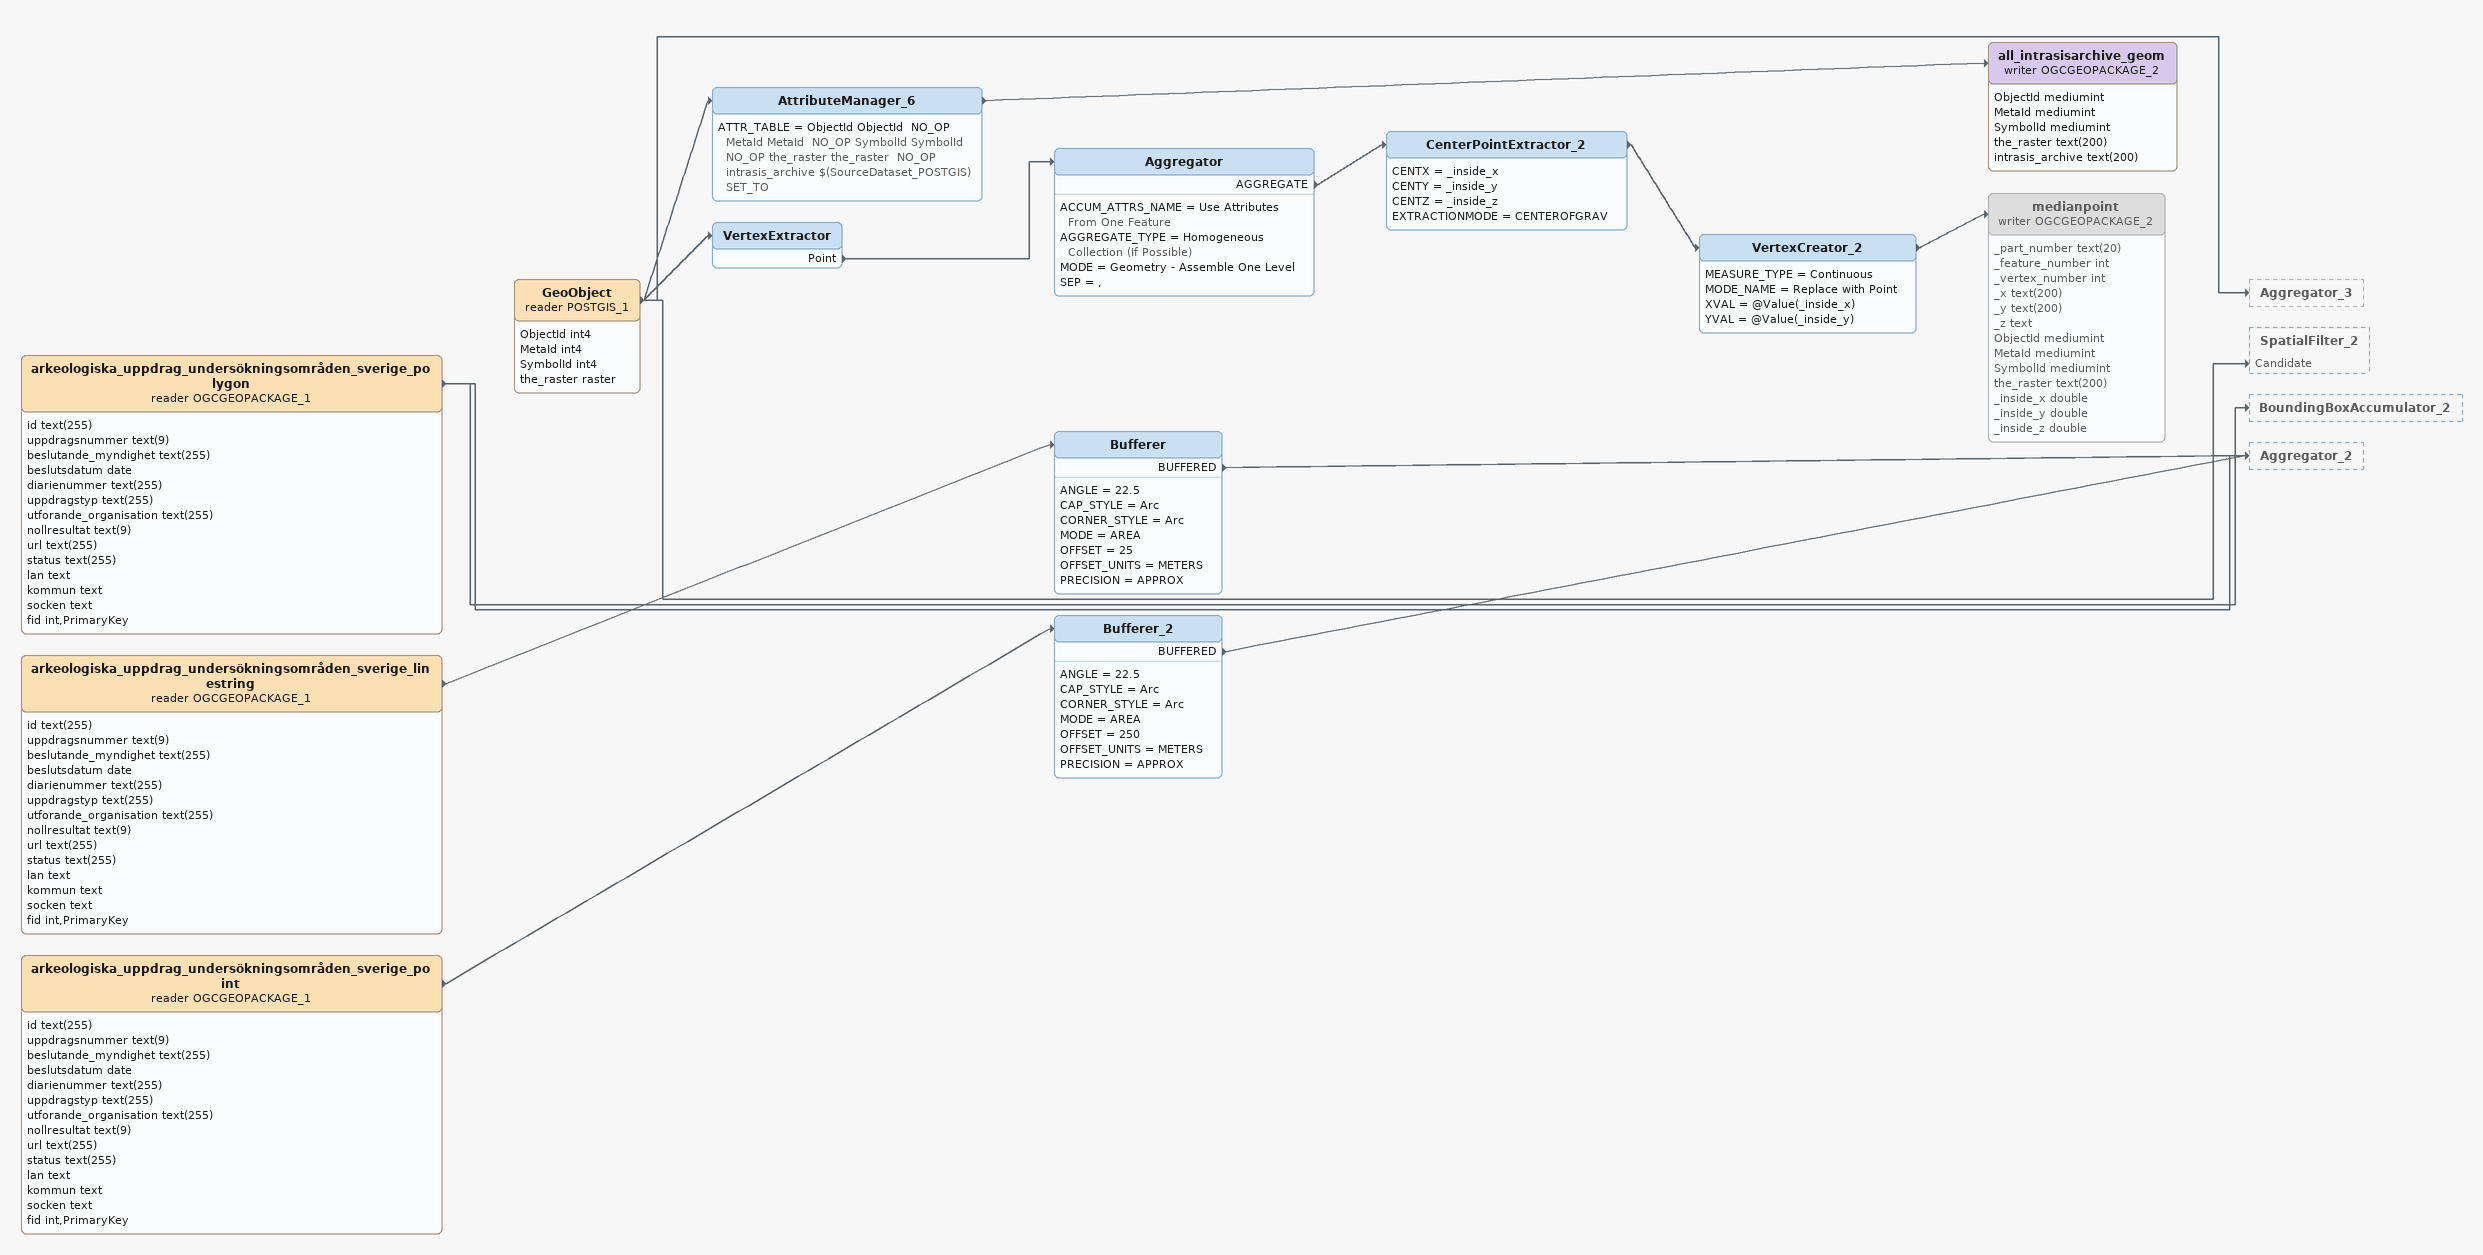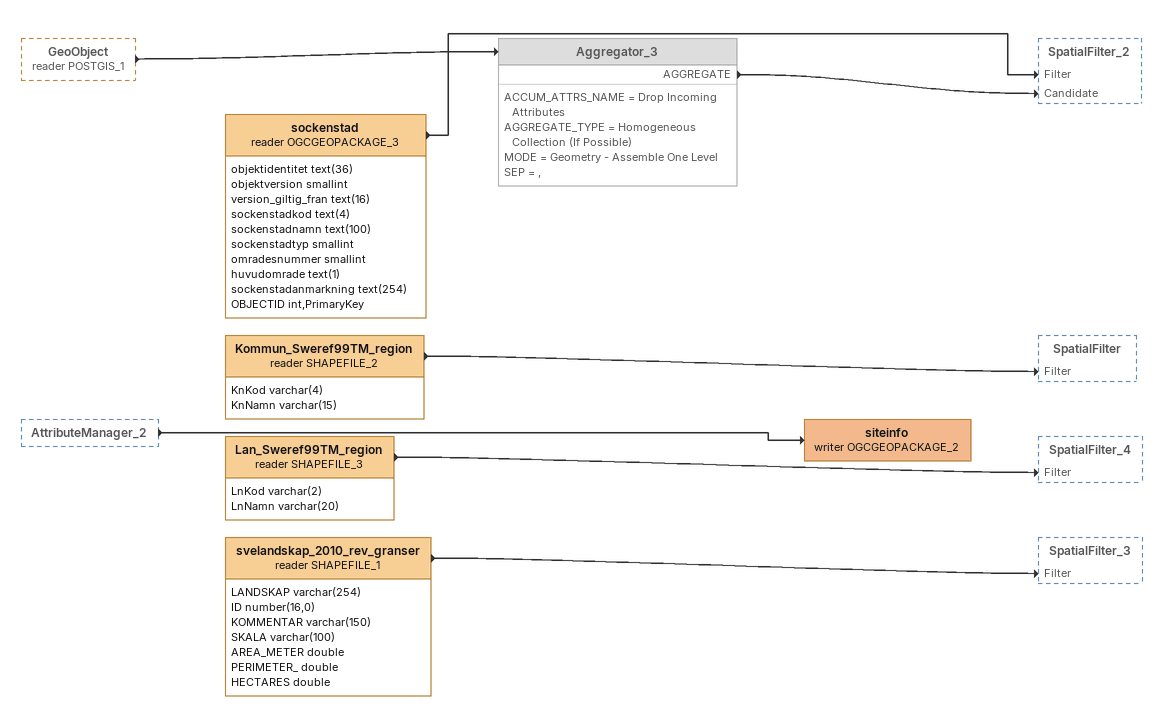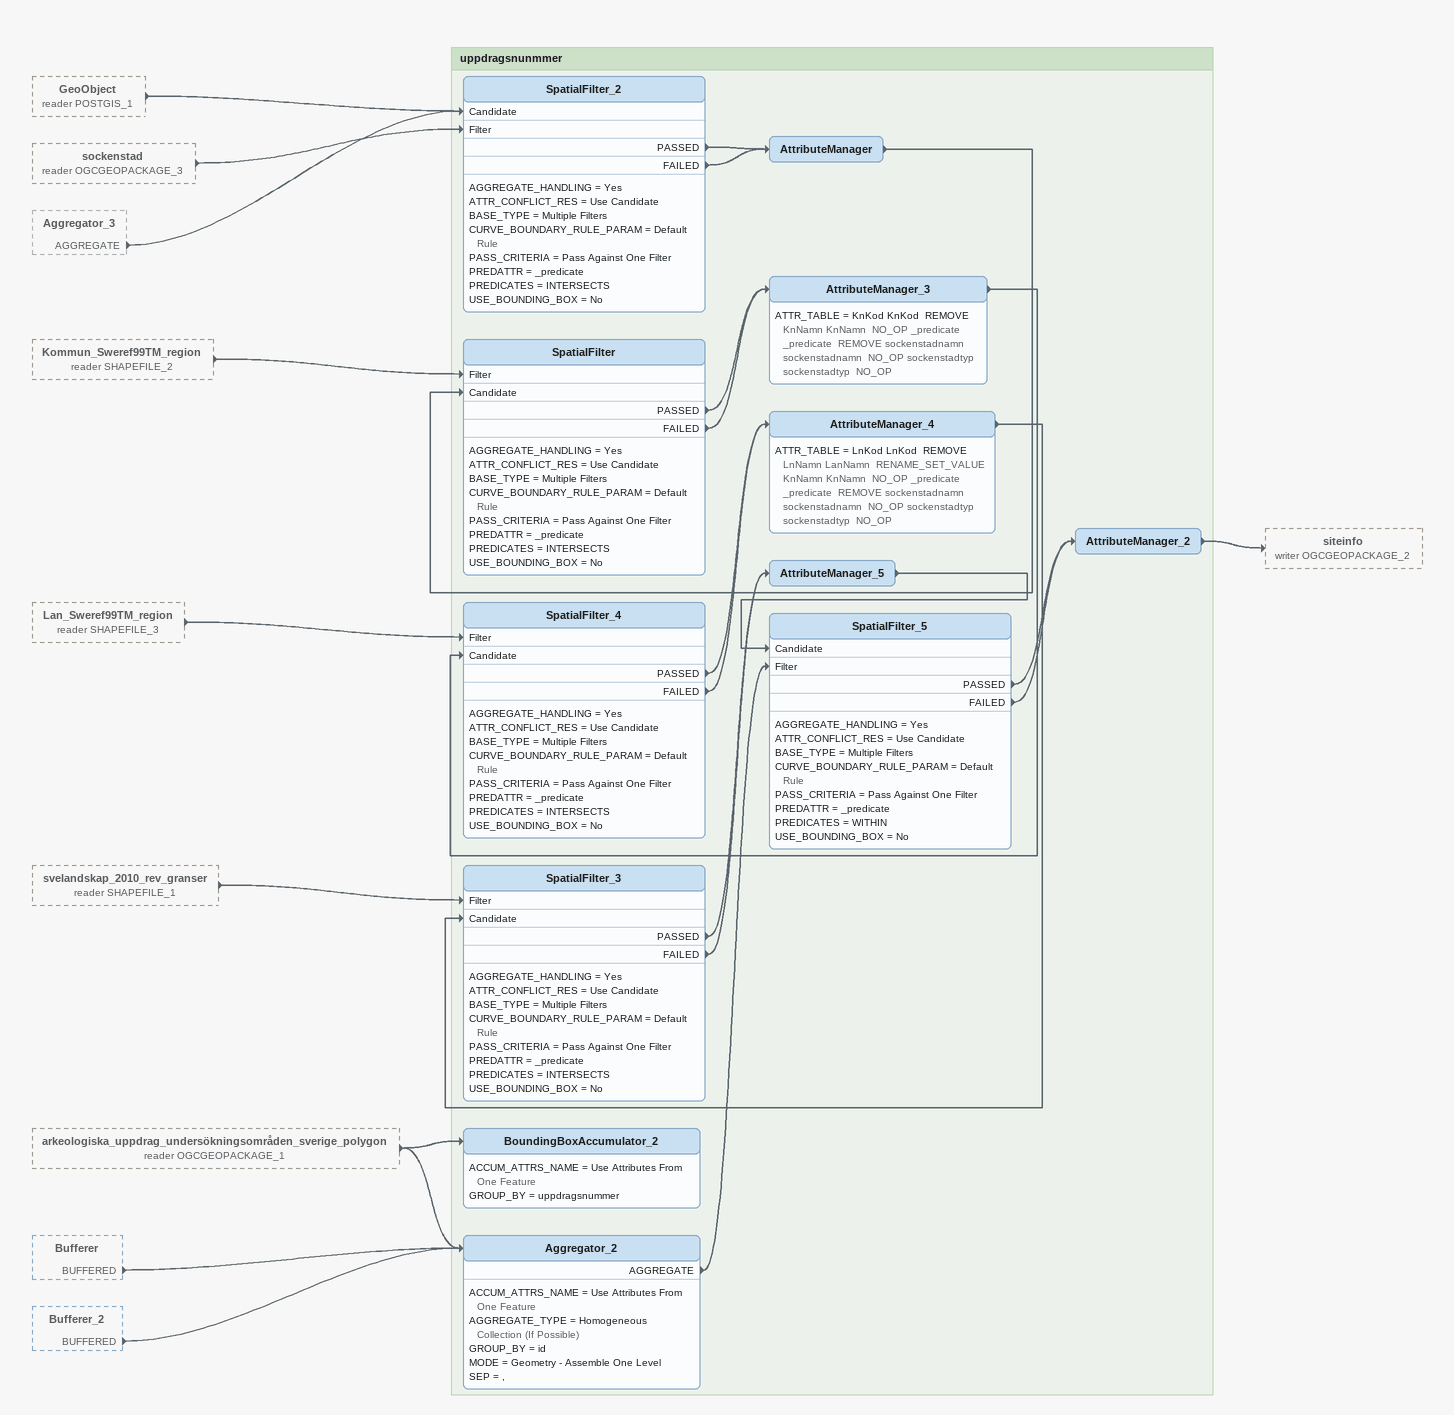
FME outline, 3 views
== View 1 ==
arkeologiska_uppdrag_undersökningsområden_sverige_polygon (reader OGCGEOPACKAGE_1)
    attributes: id text(255), uppdragsnummer text(9), beslutande_myndighet text(255), beslutsdatum date, diarienummer text(255), uppdragstyp text(255), utforande_organisation text(255), nollresultat text(9), url text(255), status text(255), lan text, kommun text, socken text, fid int,PrimaryKey
    -> BoundingBoxAccumulator_2
    -> Aggregator_2
arkeologiska_uppdrag_undersökningsområden_sverige_linestring (reader OGCGEOPACKAGE_1)
    attributes: id text(255), uppdragsnummer text(9), beslutande_myndighet text(255), beslutsdatum date, diarienummer text(255), uppdragstyp text(255), utforande_organisation text(255), nollresultat text(9), url text(255), status text(255), lan text, kommun text, socken text, fid int,PrimaryKey
    -> Bufferer
Bufferer
    ANGLE = 22.5
    CAP_STYLE = Arc
    CORNER_STYLE = Arc
    MODE = AREA
    OFFSET = 25
    OFFSET_UNITS = METERS
    PRECISION = APPROX
    BUFFERED -> Aggregator_2
arkeologiska_uppdrag_undersökningsområden_sverige_point (reader OGCGEOPACKAGE_1)
    attributes: id text(255), uppdragsnummer text(9), beslutande_myndighet text(255), beslutsdatum date, diarienummer text(255), uppdragstyp text(255), utforande_organisation text(255), nollresultat text(9), url text(255), status text(255), lan text, kommun text, socken text, fid int,PrimaryKey
    -> Bufferer_2
Bufferer_2
    ANGLE = 22.5
    CAP_STYLE = Arc
    CORNER_STYLE = Arc
    MODE = AREA
    OFFSET = 250
    OFFSET_UNITS = METERS
    PRECISION = APPROX
    BUFFERED -> Aggregator_2
GeoObject (reader POSTGIS_1)
    attributes: ObjectId int4, MetaId int4, SymbolId int4, the_raster raster
    -> AttributeManager_6
    -> VertexExtractor
    -> Aggregator_3
    -> SpatialFilter_2 [Candidate]
AttributeManager_6
    ATTR_TABLE = ObjectId ObjectId  NO_OP MetaId MetaId  NO_OP SymbolId SymbolId  NO_OP the_raster the_raster  NO_OP  intrasis_archive $(SourceDataset_POSTGIS) SET_TO
    -> all_intrasisarchive_geom (writer OGCGEOPACKAGE_2)
all_intrasisarchive_geom (writer OGCGEOPACKAGE_2)
    attributes: ObjectId mediumint, MetaId mediumint, SymbolId mediumint, the_raster text(200), intrasis_archive text(200)
VertexExtractor
    Point -> Aggregator
Aggregator
    ACCUM_ATTRS_NAME = Use Attributes From One Feature
    AGGREGATE_TYPE = Homogeneous Collection (If Possible)
    MODE = Geometry - Assemble One Level
    SEP = ,
    AGGREGATE -> CenterPointExtractor_2
CenterPointExtractor_2
    CENTX = _inside_x
    CENTY = _inside_y
    CENTZ = _inside_z
    EXTRACTIONMODE = CENTEROFGRAV
    -> VertexCreator_2
VertexCreator_2
    MEASURE_TYPE = Continuous
    MODE_NAME = Replace with Point
    XVAL = @Value(_inside_x)
    YVAL = @Value(_inside_y)
    -> medianpoint (writer OGCGEOPACKAGE_2)
medianpoint (writer OGCGEOPACKAGE_2) [off]
    attributes: _part_number text(20), _feature_number int, _vertex_number int, _x text(200), _y text(200), _z text, ObjectId mediumint, MetaId mediumint, SymbolId mediumint, the_raster text(200), _inside_x double, _inside_y double, _inside_z double

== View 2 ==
GeoObject (reader POSTGIS_1) [outside]
    -> Aggregator_3
AttributeManager_2 [outside]
    -> siteinfo (writer OGCGEOPACKAGE_2)
Aggregator_3 [off]
    ACCUM_ATTRS_NAME = Drop Incoming Attributes
    AGGREGATE_TYPE = Homogeneous Collection (If Possible)
    MODE = Geometry - Assemble One Level
    SEP = ,
    AGGREGATE -> SpatialFilter_2 [Candidate]
sockenstad (reader OGCGEOPACKAGE_3)
    attributes: objektidentitet text(36), objektversion smallint, version_giltig_fran text(16), sockenstadkod text(4), sockenstadnamn text(100), sockenstadtyp smallint, omradesnummer smallint, huvudomrade text(1), sockenstadanmarkning text(254), OBJECTID int,PrimaryKey
    -> SpatialFilter_2 [Filter]
Kommun_Sweref99TM_region (reader SHAPEFILE_2)
    attributes: KnKod varchar(4), KnNamn varchar(15)
    -> SpatialFilter [Filter]
Lan_Sweref99TM_region (reader SHAPEFILE_3)
    attributes: LnKod varchar(2), LnNamn varchar(20)
    -> SpatialFilter_4 [Filter]
svelandskap_2010_rev_granser (reader SHAPEFILE_1)
    attributes: LANDSKAP varchar(254), ID number(16,0), KOMMENTAR varchar(150), SKALA varchar(100), AREA_METER double, PERIMETER_ double, HECTARES double
    -> SpatialFilter_3 [Filter]
siteinfo (writer OGCGEOPACKAGE_2)

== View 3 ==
GeoObject (reader POSTGIS_1) [outside]
    -> SpatialFilter_2 [Candidate]
sockenstad (reader OGCGEOPACKAGE_3) [outside]
    -> SpatialFilter_2 [Filter]
Aggregator_3 [outside]
    AGGREGATE -> SpatialFilter_2 [Candidate]
Kommun_Sweref99TM_region (reader SHAPEFILE_2) [outside]
    -> SpatialFilter [Filter]
Lan_Sweref99TM_region (reader SHAPEFILE_3) [outside]
    -> SpatialFilter_4 [Filter]
svelandskap_2010_rev_granser (reader SHAPEFILE_1) [outside]
    -> SpatialFilter_3 [Filter]
arkeologiska_uppdrag_undersökningsområden_sverige_polygon (reader OGCGEOPACKAGE_1) [outside]
    -> BoundingBoxAccumulator_2
    -> Aggregator_2
Bufferer [outside]
    BUFFERED -> Aggregator_2
Bufferer_2 [outside]
    BUFFERED -> Aggregator_2

Bookmark: uppdragsnunmmer
BoundingBoxAccumulator_2
    ACCUM_ATTRS_NAME = Use Attributes From One Feature
    GROUP_BY = uppdragsnummer
Aggregator_2
    ACCUM_ATTRS_NAME = Use Attributes From One Feature
    AGGREGATE_TYPE = Homogeneous Collection (If Possible)
    GROUP_BY = id
    MODE = Geometry - Assemble One Level
    SEP = ,
    AGGREGATE -> SpatialFilter_5 [Filter]
SpatialFilter_2
    AGGREGATE_HANDLING = Yes
    ATTR_CONFLICT_RES = Use Candidate
    BASE_TYPE = Multiple Filters
    CURVE_BOUNDARY_RULE_PARAM = Default Rule
    PASS_CRITERIA = Pass Against One Filter
    PREDATTR = _predicate
    PREDICATES = INTERSECTS
    USE_BOUNDING_BOX = No
    PASSED -> AttributeManager
    FAILED -> AttributeManager
AttributeManager
    -> SpatialFilter [Candidate]
SpatialFilter
    AGGREGATE_HANDLING = Yes
    ATTR_CONFLICT_RES = Use Candidate
    BASE_TYPE = Multiple Filters
    CURVE_BOUNDARY_RULE_PARAM = Default Rule
    PASS_CRITERIA = Pass Against One Filter
    PREDATTR = _predicate
    PREDICATES = INTERSECTS
    USE_BOUNDING_BOX = No
    PASSED -> AttributeManager_3
    FAILED -> AttributeManager_3
AttributeManager_3
    ATTR_TABLE = KnKod KnKod  REMOVE KnNamn KnNamn  NO_OP _predicate _predicate  REMOVE sockenstadnamn sockenstadnamn  NO_OP sockenstadtyp sockenstadtyp  NO_OP
    -> SpatialFilter_4 [Candidate]
SpatialFilter_4
    AGGREGATE_HANDLING = Yes
    ATTR_CONFLICT_RES = Use Candidate
    BASE_TYPE = Multiple Filters
    CURVE_BOUNDARY_RULE_PARAM = Default Rule
    PASS_CRITERIA = Pass Against One Filter
    PREDATTR = _predicate
    PREDICATES = INTERSECTS
    USE_BOUNDING_BOX = No
    PASSED -> AttributeManager_4
    FAILED -> AttributeManager_4
AttributeManager_4
    ATTR_TABLE = LnKod LnKod  REMOVE LnNamn LanNamn  RENAME_SET_VALUE KnNamn KnNamn  NO_OP _predicate _predicate  REMOVE sockenstadnamn sockenstadnamn  NO_OP sockenstadtyp sockenstadtyp  NO_OP
    -> SpatialFilter_3 [Candidate]
SpatialFilter_3
    AGGREGATE_HANDLING = Yes
    ATTR_CONFLICT_RES = Use Candidate
    BASE_TYPE = Multiple Filters
    CURVE_BOUNDARY_RULE_PARAM = Default Rule
    PASS_CRITERIA = Pass Against One Filter
    PREDATTR = _predicate
    PREDICATES = INTERSECTS
    USE_BOUNDING_BOX = No
    PASSED -> AttributeManager_5
    FAILED -> AttributeManager_5
AttributeManager_5
    -> SpatialFilter_5 [Candidate]
SpatialFilter_5
    AGGREGATE_HANDLING = Yes
    ATTR_CONFLICT_RES = Use Candidate
    BASE_TYPE = Multiple Filters
    CURVE_BOUNDARY_RULE_PARAM = Default Rule
    PASS_CRITERIA = Pass Against One Filter
    PREDATTR = _predicate
    PREDICATES = WITHIN
    USE_BOUNDING_BOX = No
    PASSED -> AttributeManager_2
    FAILED -> AttributeManager_2
AttributeManager_2
    -> siteinfo (writer OGCGEOPACKAGE_2)
